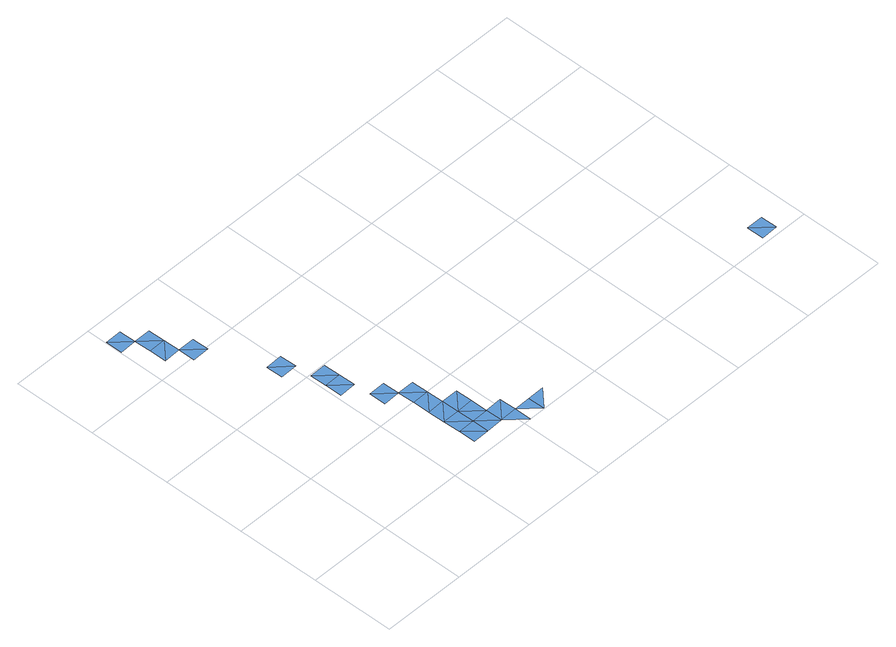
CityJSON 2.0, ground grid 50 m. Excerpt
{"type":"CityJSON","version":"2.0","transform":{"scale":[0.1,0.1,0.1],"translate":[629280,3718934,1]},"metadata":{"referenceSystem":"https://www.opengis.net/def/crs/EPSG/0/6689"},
"CityObjects":{
"waterbody1":{"type":"WaterBody","attributes":{"name":"福岡県津波浸水想定図","class":"1140","function":"2","WaterBodyTsunamiRiskAttribute.description":"1","WaterBodyTsunamiRiskAttribute.rank":"1"},"geometry":[{"type":"MultiSurface","lod":"1","boundaries":[[[0,1,2]],[[0,3,1]],[[4,5,6]],[[4,7,5]],[[8,9,7]],[[7,9,10]],[[11,12,13]],[[14,15,16]],[[17,18,19]],[[20,12,11]],[[21,15,22]],[[23,24,21]],[[15,14,22]],[[25,26,24]],[[21,22,27]],[[28,18,17]],[[14,29,22]],[[21,27,23]],[[30,27,22]],[[25,24,23]],[[17,26,25]],[[29,30,22]],[[31,17,25]],[[27,30,32]],[[33,34,29]],[[29,35,30]],[[34,35,29]],[[36,37,38]],[[39,40,41]],[[41,40,42]]]}]},
"waterbody2":{"type":"WaterBody","attributes":{"name":"福岡県津波浸水想定図","class":"1140","function":"2","WaterBodyTsunamiRiskAttribute.description":"1","WaterBodyTsunamiRiskAttribute.rank":"3"},"geometry":[{"type":"MultiSurface","lod":"1","boundaries":[[[6,5,0]],[[0,5,43]],[[44,45,46]],[[20,47,12]],[[46,45,48]],[[49,47,20]]]}]},
"waterbody3":{"type":"WaterBody","attributes":{"name":"福岡県津波浸水想定図","class":"1140","function":"2","WaterBodyTsunamiRiskAttribute.description":"1","WaterBodyTsunamiRiskAttribute.rank":"2"},"geometry":[{"type":"MultiSurface","lod":"1","boundaries":[[[27,50,23]],[[27,32,50]],[[37,36,34]]]}]}
},
"vertices":[
[107,1783,7],[5,1881,8],[7,1781,7],[105,1883,7],[111,1583,7],[209,1685,8],[109,1683,8],[211,1585,7],[213,1485,7],[313,1487,7],[311,1587,7],[626,793,7],[524,891,8],[526,791,7],[840,97,6],[738,195,7],[740,95,7],[730,595,8],[628,693,8],[630,593,8],[624,893,7],[736,295,8],[838,197,7],[834,397,8],[734,395,8],[832,497,8],[732,495,8],[836,297,8],[728,695,8],[940,99,7],[938,199,7],[830,597,8],[936,299,8],[1042,1,7],[1040,101,9],[1038,201,7],[1140,103,9],[1142,3,8],[1240,105,8],[2741,34,8],[2841,36,8],[2739,134,8],[2839,136,8],
[207,1785,8],[421,1089,8],[521,1091,8],[419,1189,8],[523,991,8],[519,1191,8],[622,993,8],
[934,399,8]
]}
